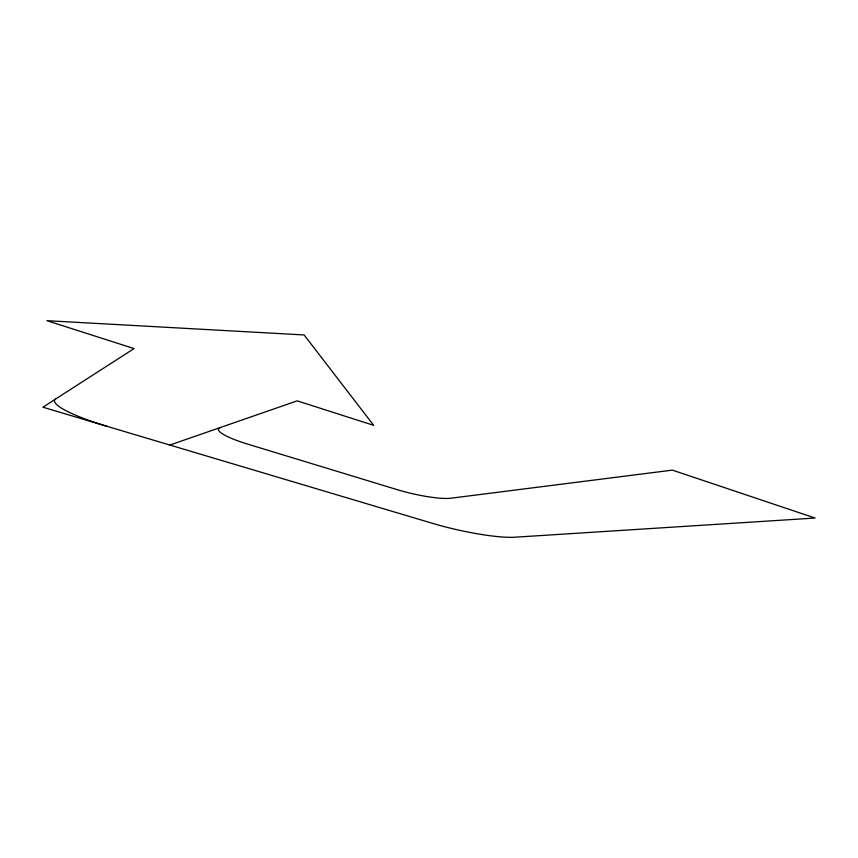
<?xml version="1.0" encoding="UTF-8"?>
<svg xmlns="http://www.w3.org/2000/svg" width="858" height="858" viewBox="0 0 858 858"><rect width="100%" height="100%" fill="white"/><g stroke="black" fill="none" stroke-linecap="round" stroke-linejoin="round"><path stroke-width="1.29" d="M169.841 445.045L297.2 400.858L373.702 425.364L304.107 334.952L46.933 320.678L134.052 348.584L42.9 407.207L432.893 523.455A63.664 9.835 12.5 0 0 514.768 537.215L815.1 518.039L672.393 470.13L450.922 498.208A41.913 7.164 12.8 0 1 397.179 489.65L247.136 443.951A43.747 7.786 14 0 1 220.409 427.499M107.411 426.437A70.41 11.712 14.9 0 1 55.706 398.97"/></g></svg>
